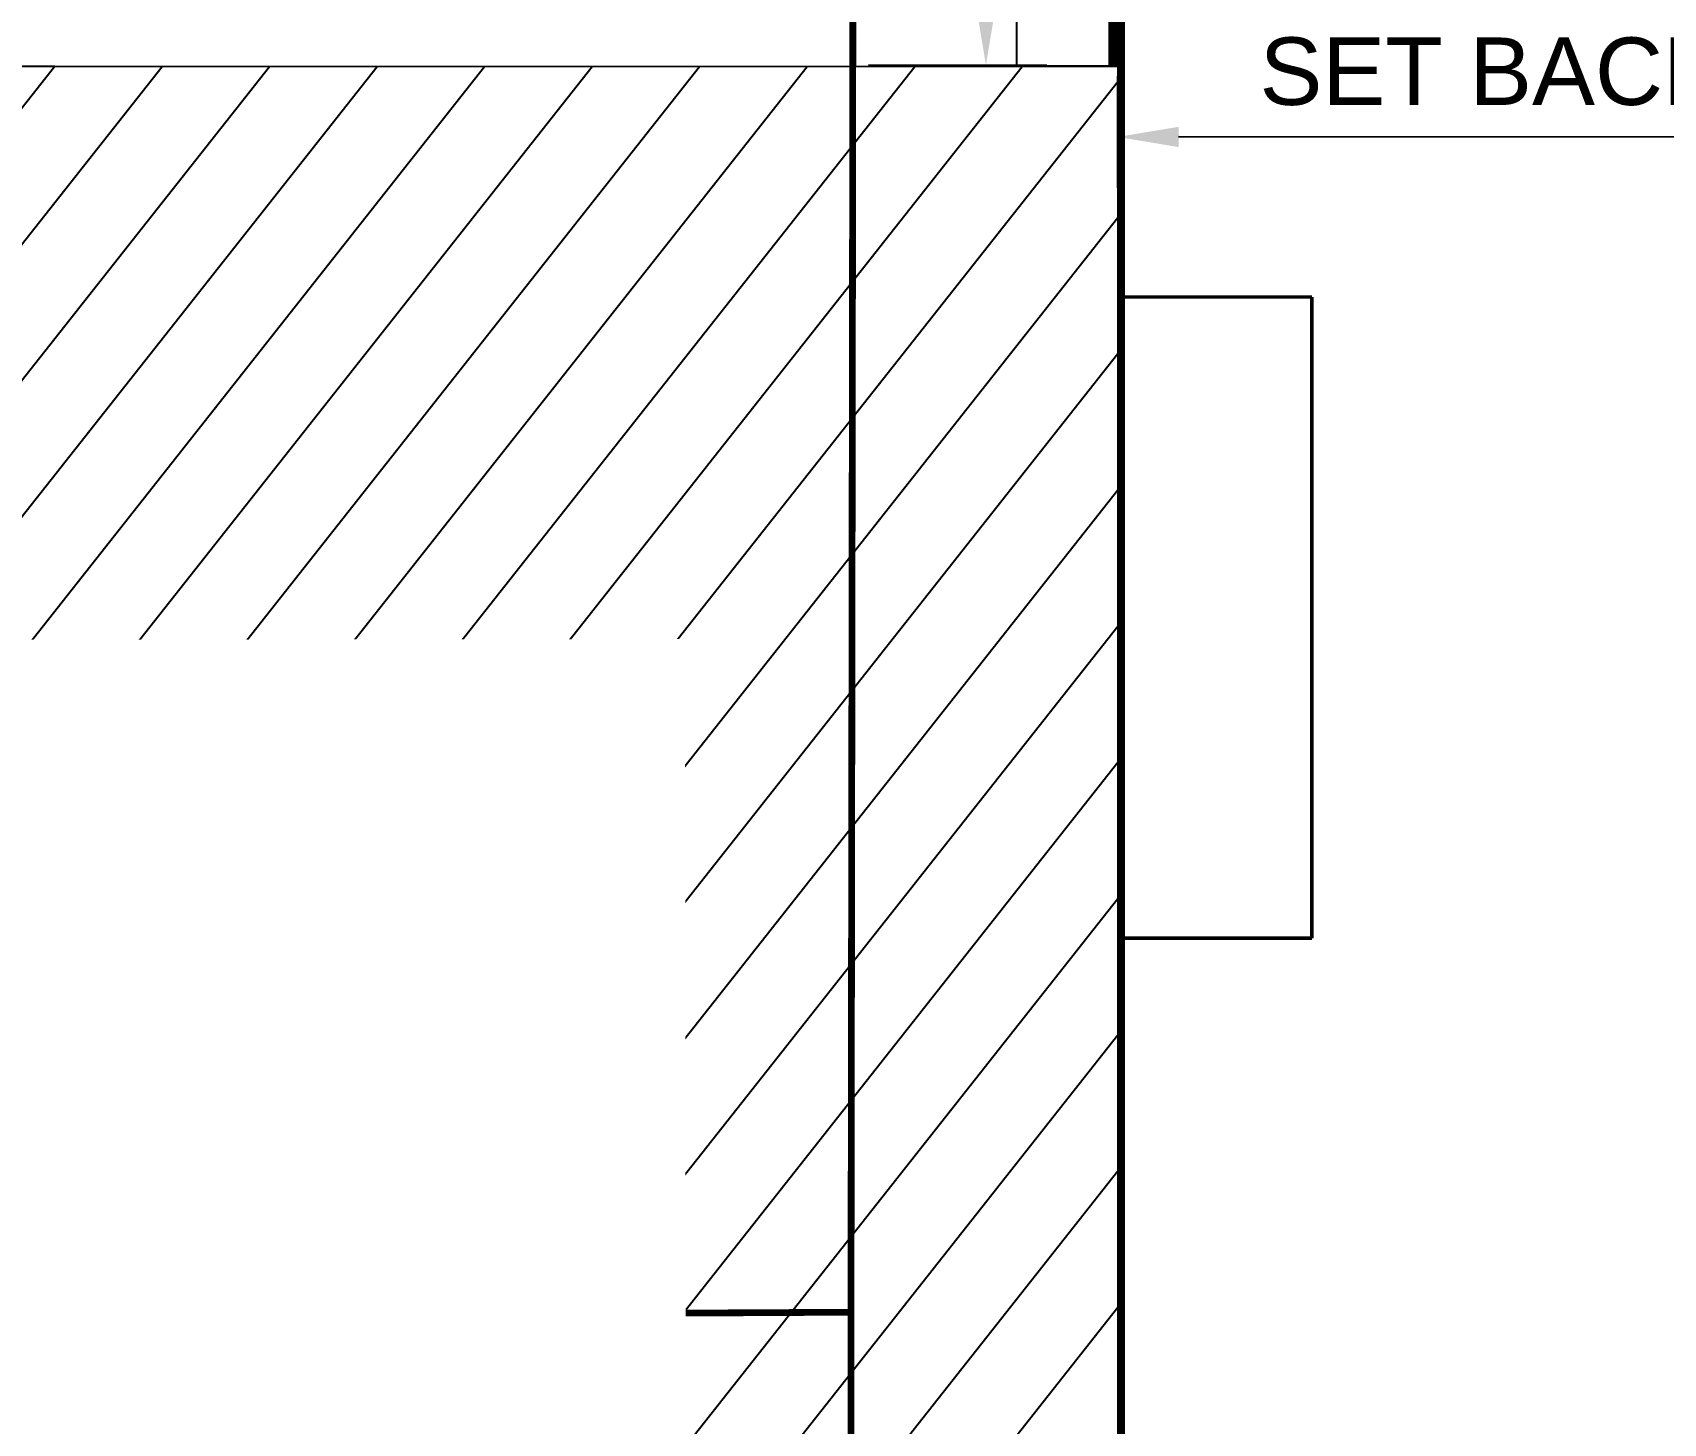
# Model space of a CAD drawing. Header units: centimetres. Extents: x -6122352 to 4157695, y -1694241 to 1947892.
# Drawn here: x 249741 to 254572, y -183040 to -178919 of the extents above; entities that cross this region are included whole.
import ezdxf
from ezdxf.xclip import XClip

# ---------------------------------------------------------------- set-up
doc = ezdxf.new("R2010")
doc.units = ezdxf.units.CM
doc.header["$MEASUREMENT"] = 0
doc.header["$XCLIPFRAME"] = 2
doc.header["$PDMODE"] = 66
doc.header["$PDSIZE"] = 100
doc.linetypes.add('DASHED2', pattern=[0.375, 0.25, -0.125])
doc.linetypes.add('XR-AR-END-SETTING OUT PLAN$0$23261-XR-AR-SI-GF$0$HIDDEN', pattern=[0.375, 0.25, -0.125])
for name, color, linetype in [('23585-XR-AR-BOUNDARY WALLS AND SETBACKS$0$setback', 7, 'XR-AR-END-SETTING OUT PLAN$0$23261-XR-AR-SI-GF$0$HIDDEN'), ('@MI-REF LAYER', 7, 'Continuous'), ('B_TH_6', 7, 'Continuous'), ('XR-AR-END-SETTING OUT PLAN$0$23585-XR-AR-END-GROUND FLOOR$0$A-Flor-Strs', 1, 'Continuous')]:
    doc.layers.add(name, color=color, linetype=linetype)
for name, color, linetype, lineweight in [('@ Foundations', 4, 'DASHED2', 50), ('A-ANNO-TEXT', 3, 'Continuous', 25), ('XR-AR-END-SETTING OUT PLAN$0$23585-XR-AR-END-GROUND FLOOR$0$A-GLAZ-SILL', 8, 'Continuous', 5), ('XR-AR-END-SETTING OUT PLAN$0$23585-XR-AR-END-GROUND FLOOR$0$A-GLAZ-WNDO', 232, 'Continuous', 9), ('XR-AR-END-SETTING OUT PLAN$0$23585-XR-AR-END-GROUND FLOOR$0$A-WALL', 7, 'Continuous', 30), ('XR-AR-END-SETTING OUT PLAN$0$23585-XR-AR-END-GROUND FLOOR$0$S-COLS', 51, 'Continuous', 40), ('XR-AR-END-SETTING OUT PLAN$0$23585-XR-AR-END-GROUND FLOOR$0$S-COLS-PATT', 8, 'Continuous', 5)]:
    doc.layers.add(name, color=color, linetype=linetype, lineweight=lineweight)
doc.styles.get("Standard").update_dxf_attribs({"font": 'arial.ttf'})
doc.dimstyles.get("Standard").update_dxf_attribs({"dimtxt": 5, "dimasz": 0.5, "dimexe": 0.18, "dimexo": 0.0625, "dimgap": 0.09, "dimtad": 0, "dimtih": 1, "dimtoh": 1, "dimdec": 0, "dimzin": 0, "dimdsep": 46, "dimtxsty": 'Standard', "dimcen": 0.09, "dimadec": 0, "dimazin": 0, "dimtfac": 1, "dimtdec": 0, "dimtofl": 0, "dimtmove": 0, "dimatfit": 3, "dimfxl": 1, "dimtolj": 1, "dimtzin": 0, "dimarcsym": 0})

# ---------------------------------------------------------------- blocks, each defined once
blk = doc.blocks.new('23585-XR-AR-BOUNDARY WALLS AND SETBACKS')
at = {"layer": '23585-XR-AR-BOUNDARY WALLS AND SETBACKS$0$setback', "ltscale": 40, "const_width": 0.05}
blk.add_lwpolyline([(496708.0406, 2768950.12), (496693.6638, 2768963.2942), (496689.5104, 2768958.7614), (496685.457, 2768954.3376), (496681.4036, 2768949.9138), (496677.3502, 2768945.49), (496673.2968, 2768941.0662), (496669.2434, 2768936.6426), (496665.19, 2768932.2188), (496661.0351, 2768927.6843), (496675.4123, 2768914.5107), (496679.5672, 2768919.0451), (496683.6206, 2768923.4688), (496687.674, 2768927.8926, -0.000006), (496687.674, 2768927.8927), (496691.7274, 2768932.3163), (496695.7808, 2768936.74), (496699.8342, 2768941.1638), (496703.8876, 2768945.5876), (496708.0406, 2768950.12)], format="xyb", dxfattribs=at)
blk = doc.blocks.new('A$C9d9485f6')
at = {"layer": 'A-ANNO-TEXT', "rotation": 312.4881850805905}
blk.add_blockref('23585-XR-AR-BOUNDARY WALLS AND SETBACKS', (-2377088.5348, -1504219.2521), dxfattribs=at)
blk = doc.blocks.new('XR-AR-END-SETTING OUT PLAN$0$23585-XR-AR-END-GROUND FLOOR$0$A$C75a8815d')
at = {"layer": 'XR-AR-END-SETTING OUT PLAN$0$23585-XR-AR-END-GROUND FLOOR$0$S-COLS', "color": 252, "lineweight": 30}
blk.add_lwpolyline([(0, 13139.9), (0, 12139.9), (250, 12139.9), (250, 13139.9)], close=True, dxfattribs=at)
blk = doc.blocks.new('XR-AR-END-SETTING OUT PLAN')
at = {"layer": 'XR-AR-END-SETTING OUT PLAN$0$23585-XR-AR-END-GROUND FLOOR$0$A-Flor-Strs', "color": 8}
for points in [[(3000.1, 19773.3), (3000.1, 20973.3), (9090, 20973.2)], [(3300.1, 19773.3), (3300.1, 20673.3), (9090, 20673.3)]]:
    blk.add_lwpolyline(points, dxfattribs=at)
at = {"layer": 'XR-AR-END-SETTING OUT PLAN$0$23585-XR-AR-END-GROUND FLOOR$0$A-GLAZ-SILL', "color": 252}
blk.add_line((3550.1, 19523.4), (8750.1, 19523.4), dxfattribs=at)
at = {"layer": 'XR-AR-END-SETTING OUT PLAN$0$23585-XR-AR-END-GROUND FLOOR$0$A-GLAZ-SILL', "color": 8}
blk.add_line((3250.3, 17540.3), (3250.1, 14850), dxfattribs=at)
at = {"layer": 'XR-AR-END-SETTING OUT PLAN$0$23585-XR-AR-END-GROUND FLOOR$0$A-GLAZ-WNDO', "color": 252}
for p, q in [((6150.1, 19773.4), (3550.1, 19773.4)), ((3550.1, 19773.4), (3550.1, 19523.4)), ((3600.1, 19623.4), (3600.1, 19773.4)), ((4840.1, 19773.4), (4840.1, 19623.4)), ((4890.1, 19623.4), (4890.1, 19773.4)), ((6150.1, 19773.4), (8750.1, 19773.4)), ((3550.1, 19623.4), (6150.1, 19623.4)), ((8750.1, 19623.4), (6150.1, 19623.4))]:
    blk.add_line(p, q, dxfattribs=at)
at = {"layer": 'XR-AR-END-SETTING OUT PLAN$0$23585-XR-AR-END-GROUND FLOOR$0$A-GLAZ-WNDO', "color": 8}
for p, q in [((3000.3, 17540.3), (3000.1, 14850)), ((3000.3, 17540.3), (3250.3, 17540.3)), ((3150.1, 14850), (3150.3, 17540.3)), ((3000.3, 17490.3), (3150.3, 17490.3)), ((3150.1, 16727.2), (3000.1, 16727.2)), ((3150.1, 16677.2), (3000.1, 16677.2)), ((3150.1, 15777.2), (3000.1, 15777.2))]:
    blk.add_line(p, q, dxfattribs=at)
at = {"layer": 'XR-AR-END-SETTING OUT PLAN$0$23585-XR-AR-END-GROUND FLOOR$0$A-GLAZ-WNDO', "color": 252}
blk.add_lwpolyline([(4840.1, 19723.4), (3600.1, 19723.4)], dxfattribs=at)
for points in [[(4780.1, 19563.4), (4860.1, 19563.4), (4860.1, 19613.4), (4780.1, 19613.4)], [(6070.1, 19563.4), (4860.1, 19563.4), (4860.1, 19613.4), (6070.1, 19613.4)], [(6150.1, 19563.4), (6070.1, 19563.4), (6070.1, 19613.4), (6150.1, 19613.4)], [(6150.1, 19563.4), (6230.1, 19563.4), (6230.1, 19613.4), (6150.1, 19613.4)]]:
    blk.add_lwpolyline(points, close=True, dxfattribs=at)
at = {"layer": 'XR-AR-END-SETTING OUT PLAN$0$23585-XR-AR-END-GROUND FLOOR$0$A-GLAZ-WNDO', "color": 8}
for points in [[(3050.3, 17490.3), (3050.1, 16727.2)], [(3050.1, 16677.2), (3050.1, 15777.2)]]:
    blk.add_lwpolyline(points, dxfattribs=at)
at = {"layer": 'XR-AR-END-SETTING OUT PLAN$0$23585-XR-AR-END-GROUND FLOOR$0$A-WALL', "color": 8}
blk.add_lwpolyline([(3550.1, 19773.3), (3550.1, 19523.3), (3250.1, 19523.3), (3250.3, 17540.3), (3000.3, 17540.3), (3000.1, 19773.3)], close=True, dxfattribs=at)
at = {"layer": 'XR-AR-END-SETTING OUT PLAN$0$23585-XR-AR-END-GROUND FLOOR$0$S-COLS-PATT', "color": 8}
blk.add_blockref('XR-AR-END-SETTING OUT PLAN$0$23585-XR-AR-END-GROUND FLOOR$0$A$C75a8815d', (3000.1, 5500), dxfattribs=at)
blk = doc.blocks.new('END UNIT')
at = {"xscale": 0.001, "yscale": 0.001, "zscale": 0.001}
blk.add_blockref('XR-AR-END-SETTING OUT PLAN', (-9.1502, 0), dxfattribs=at)
blk = doc.blocks.new('TH_6')
at = {"xscale": -1}
blk.add_blockref('END UNIT', (495838.3054, 2769163.9966), dxfattribs=at)
blk = doc.blocks.new('23585-XR-AR-MALDIVE-3$0$TH_6')
at = {"layer": 'B_TH_6', "xscale": 1.000019685734281, "yscale": 1.000019685734281, "zscale": 1.000019685734281}
blk.add_blockref('TH_6', (-9.7602, -54.513), dxfattribs=at)
at = {"layer": '@ Foundations', "linetype": 'DASHED2', "ltscale": 25}
blk.add_lwpolyline([(495843.6311, 2769181.1868), (495843.6311, 2769183.0868), (495845.0311, 2769183.0868), (495845.0311, 2769181.1868)], close=True, dxfattribs=at)
blk = doc.blocks.new('*D552')
at = {"color": 0, "lineweight": -2, "transparency": 16777216}
for p, q in [((494370.486, 2767884.427), (494370.864, 2767884.427)), ((494370.684, 2767880.383), (494370.684, 2767884.247)), ((494370.336, 2767880.203), (494370.864, 2767880.203))]:
    blk.add_line(p, q, dxfattribs=at)
at = {"color": 0, "transparency": 16777216}
for points in [[(494370.654, 2767884.247), (494370.714, 2767884.247), (494370.684, 2767884.427)], [(494370.654, 2767880.383), (494370.714, 2767880.383), (494370.684, 2767880.203)]]:
    blk.add_solid(points, dxfattribs=at)
at = {"layer": 'Defpoints', "color": 0, "transparency": 16777216}
for p in [(494370.4235, 2767884.427), (494370.684, 2767884.427), (494370.2735, 2767880.203)]:
    blk.add_point(p, dxfattribs=at)
at = {"color": 0, "transparency": 16777216, "insert": (494370.4906, 2767882.315), "char_height": 0.2, "attachment_point": 5, "rotation": 90}
blk.add_mtext('\\A1;SET BACK   4.22', dxfattribs=at)
blk = doc.blocks.new('*D553')
at = {"color": 0, "lineweight": -2, "transparency": 16777216}
for p, q in [((494371.0746, 2767879.8393), (494371.0746, 2767880.1699)), ((494374.0725, 2767879.8393), (494374.0725, 2767880.1699)), ((494373.8925, 2767879.9899), (494371.2546, 2767879.9899))]:
    blk.add_line(p, q, dxfattribs=at)
at = {"color": 0, "transparency": 16777216}
for points in [[(494371.2546, 2767880.0199), (494371.2546, 2767879.9599), (494371.0746, 2767879.9899)], [(494373.8925, 2767880.0199), (494373.8925, 2767879.9599), (494374.0725, 2767879.9899)]]:
    blk.add_solid(points, dxfattribs=at)
at = {"layer": 'Defpoints', "color": 0, "transparency": 16777216}
for p in [(494371.0746, 2767879.9899), (494371.0746, 2767879.7768), (494374.0725, 2767879.7768)]:
    blk.add_point(p, dxfattribs=at)
at = {"color": 0, "transparency": 16777216, "insert": (494372.5735, 2767880.1834), "char_height": 0.2, "attachment_point": 5}
blk.add_mtext('\\A1;SET BACK   3.00', dxfattribs=at)
blk = doc.blocks.new('A$C4030e24e')
dim = blk.add_linear_dim(base=(50.9095, -0.0001), p1=(50.499, -4.2242), p2=(50.649, -0.0001), angle=90, text='SET BACK   <>', dimstyle='Standard', override={"dimtxt": 0.2, "dimtad": 1, "dimtih": 0, "dimdec": 2})
dim.commit()
dim.dimension.update_dxf_attribs({"geometry": '*D552', "text_midpoint": (50.7161, -2.1121), "insert": (-494319.7745, -2767884.4271)})
dim = blk.add_linear_dim(base=(51.3001, -4.4372), p1=(54.298, -4.6503), p2=(51.3001, -4.6503), text='SET BACK   <>', dimstyle='Standard', override={"dimtxt": 0.2, "dimtad": 1, "dimtih": 0, "dimdec": 2})
dim.commit()
dim.dimension.update_dxf_attribs({"geometry": '*D553', "text_midpoint": (52.799, -4.2437), "insert": (-494319.7745, -2767884.4271)})

msp = doc.modelspace()

# ---------------------------------------------------------------- block references
at = {"layer": '@MI-REF LAYER', "xscale": 1000, "yscale": 1000, "zscale": 1000}
msp.add_blockref('A$C9d9485f6', (-23958.95046, 48155.57226), dxfattribs=at)

# ---------------------------------------------------------------- next in the draw order: block references
at = {"layer": '@MI-REF LAYER'}
ref = msp.add_blockref('23585-XR-AR-MALDIVE-3$0$TH_6', (-496073033.02275, -2769276523.70792), dxfattribs=dict(at, xscale=1000, yscale=1000, zscale=1000, rotation=359.9900366873122))
XClip(ref).set_block_clipping_path([(495793.2153440099, 2769163.9965278879), (495847.2526438804, 2769163.9980816934), (495847.2535734456, 2769187.9362377487), (495838.3168886402, 2769187.8963888632), (495832.3168848935, 2769187.89635137), (495826.3168800613, 2769187.8963138792), (495820.3168752268, 2769187.8962763874), (495814.3168703942, 2769187.8962388965), (495808.3170107673, 2769187.8963365192), (495802.3170081871, 2769187.8962990278), (495793.2156468914, 2769187.9363993215)])

# ---------------------------------------------------------------- next in the draw order: wipeouts: each hides what was drawn before it
at = {"color": 10}
msp.add_wipeout([(252953.92931, -193292.59913), (252956.45607, -179019.0462), (246707.92775, -179017.94346), (246706.41465, -179318.59646), (210905.45956, -179312.40839), (210905.56034, -179011.7339), (204655.2718, -179010.81745), (204653.18021, -193284.19998), (252953.92313, -193292.59913)], dxfattribs=at).dxf.layer = '@MI-REF LAYER'

# ---------------------------------------------------------------- next in the draw order: hatches: boundary and pattern name
at = {"layer": '@MI-REF LAYER', "transparency": 33554508}
h = msp.add_hatch(dxfattribs=at)
h.set_pattern_fill('ANSI31', color=256, scale=2000, angle=186.72236)
h.paths.add_polyline_path([(252953.92407, -193292.59913), (252956.45607, -179019.0462), (246706.33236, -179019.40476), (246706.41465, -179318.58315), (210905.2087, -179312.35759), (210905.26097, -179011.7338), (204655.27183, -179010.64699), (204653.17897, -193284.19998)])

# ---------------------------------------------------------------- next in the draw order: linework, layer by layer
at = {"layer": '@MI-REF LAYER', "color": 1, "const_width": 20}
msp.add_lwpolyline([(255853.26253, -174836.50749), (252171.71372, -178397.14406), (252165.54145, -182710.74463), (251675.57228, -182713.41941), (252165.54145, -182710.74463), (252171.73643, -194871.66457), (255851.09888, -198685.0278)], dxfattribs=at)
at = {"layer": '@MI-REF LAYER', "const_width": 5}
msp.add_lwpolyline([(252953.92407, -193292.59913), (252956.45607, -179019.0462), (246706.33236, -179019.40476), (246706.41465, -179318.58315), (210905.2087, -179312.35759), (210905.26097, -179011.7338), (204655.27183, -179010.64699), (204653.17897, -193284.19998)], close=True, dxfattribs=at)

# ---------------------------------------------------------------- next in the draw order: wipeouts: each hides what was drawn before it
msp.add_wipeout([(244704.09595, -180723.36641), (251673.5795, -180716.41167), (251677.27167, -184416.40982), (244707.78813, -184423.36457)]).dxf.layer = '@MI-REF LAYER'

# ---------------------------------------------------------------- next in the draw order: block references
at = {"layer": '@MI-REF LAYER', "color": 10, "xscale": 1000, "yscale": 1000, "zscale": 1000, "rotation": 359.9934397379834}
msp.add_blockref('A$C4030e24e', (201656.2499, -174785.20324), dxfattribs=at)

doc.saveas('drawing.dxf')
